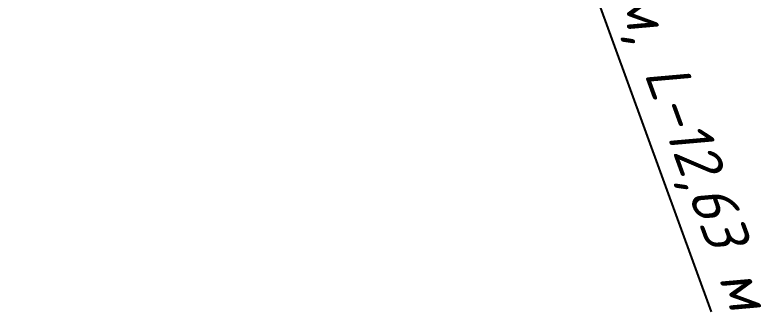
# Model space of a CAD drawing. Header units: millimetres. Extents: x -698 to 8131, y -704 to 4503.
# Drawn here: x 6611.8 to 6680.6, y 1768.7 to 1795.9 of the extents above; entities that cross this region are included whole.
import ezdxf
from ezdxf import colors
from ezdxf.entities.mleader import LeaderData, LeaderLine
from ezdxf.math import Vec2, Vec3

# ---------------------------------------------------------------- set-up
doc = ezdxf.new("R2010")
doc.units = ezdxf.units.MM
doc.layers.add('Выноски', color=250, linetype='Continuous')
doc.styles.add('ГОСТ', font='isocpeui.ttf', dxfattribs={"height": 4})

msp = doc.modelspace()

# ---------------------------------------------------------------- leaders
at = {"layer": 'Выноски', "linetype": 'Continuous'}
ml = msp.add_multileader_mtext('Standard', dxfattribs=at)
ml.set_content('Ж/б труба, {\\Fgost|c204;%%C} 0,75 м, L-12,63 м', color=256, style='ГОСТ')
ml.set_leader_properties()
ml.build(insert=Vec2(0, 0))
ml.multileader.update_dxf_attribs({"text_left_attachment_type": 5, "text_right_attachment_type": 5, "dogleg_length": 0, "arrow_head_size": 0.18})
ctx = ml.context
ctx.base_point, ctx.arrow_head_size, ctx.landing_gap_size, ctx.plane_origin, ctx.plane_x_axis, ctx.plane_y_axis = Vec3(6649.049337097435, 1841.738699449371), 0.18, 0, Vec3(6631.530990676014, 1737.791934461478), Vec3(0.3425525316216217, -0.9394986764650698), Vec3(0.9394986764650698, 0.3425525316216217)
ctx.left_attachment, ctx.right_attachment = 5, 5
notes = []
notes.append((ctx, [(1, (1, 1, 0), (6649.049337097435, 1841.738699449371), (0.9932900224220381, -0.1156500382915082), 0, [(0, [(6680.625243946231, 1867.826360366452)], 0, [])])]))
ctx.mtext.insert, ctx.mtext.text_direction, ctx.mtext.rotation, ctx.mtext.flow_direction = Vec3(6654.394876385972, 1843.687747448828), Vec3(0.3425525316216217, -0.9394986764650698), 5.062021445031385, 5
for ctx, leaders in notes:
    for number, flags, end, landing, length, lines in leaders:
        leader = LeaderData()
        leader.index, (leader.has_last_leader_line, leader.has_dogleg_vector, leader.attachment_direction) = number, flags
        leader.last_leader_point, leader.dogleg_vector, leader.dogleg_length = Vec3(end), Vec3(landing), length
        for number, points, colour, breaks in lines:
            line = LeaderLine()
            line.index, line.vertices, line.color, line.breaks = number, Vec3.list(points), colors.encode_raw_color(colour), breaks
            leader.lines.append(line)
        ctx.leaders.append(leader)

doc.saveas('drawing.dxf')
